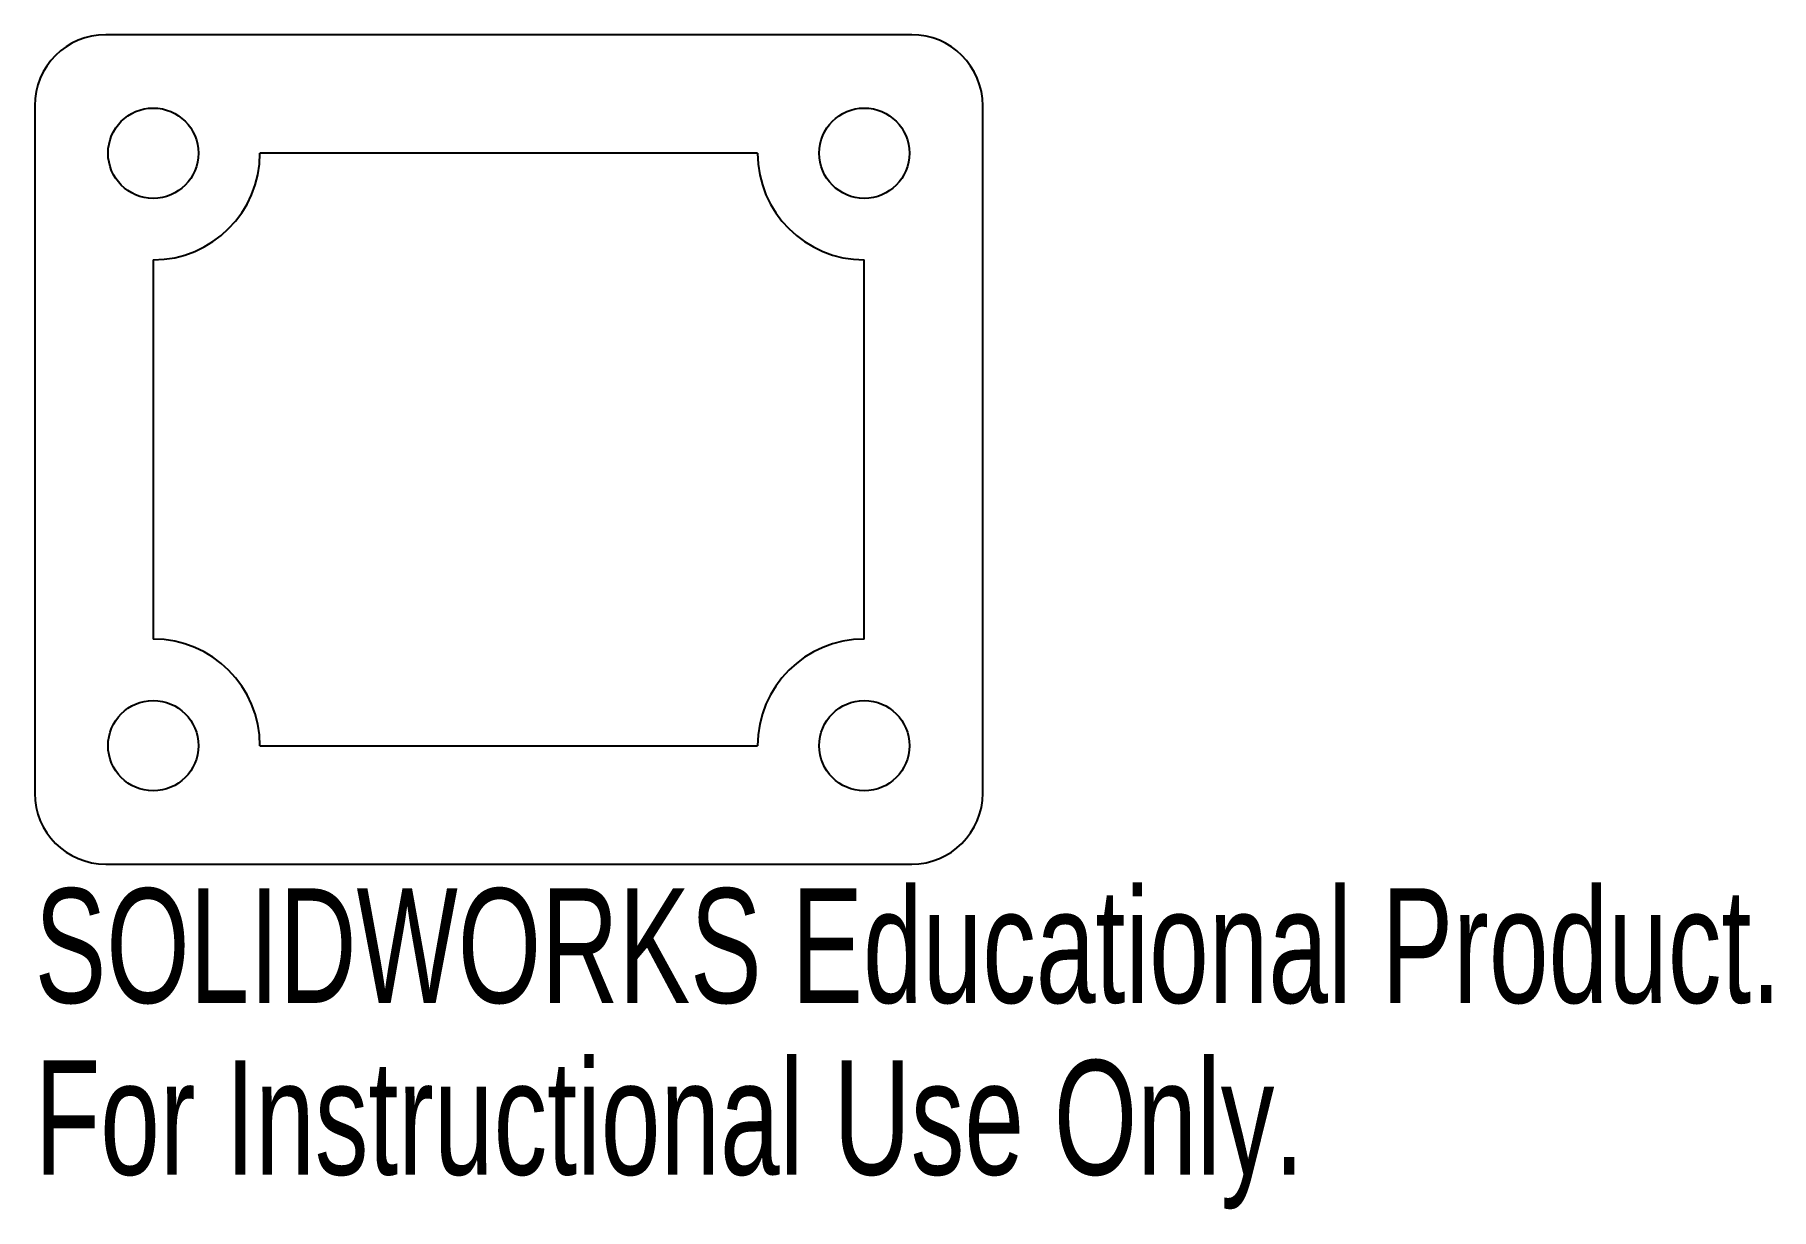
# Model space of a CAD drawing. Header units: millimetres. Extents: x -20 to 53.3, y -32.1 to 17.5.
import ezdxf

# ---------------------------------------------------------------- set-up
doc = ezdxf.new("R2010")
doc.units = ezdxf.units.MM
doc.styles.add('SLDTEXTSTYLE0', font='TXT', dxfattribs={"width": 0.7})

msp = doc.modelspace()

# ---------------------------------------------------------------- linework, layer by layer
at = {"color": 7, "linetype": 'Continuous', "lineweight": 25}
for p, q in [((17, 17.5), (-17, 17.5)), ((-20, 14.5), (-20, -14.5)), ((20, -14.5), (20, 14.5)), ((10.5, 12.5), (-10.5, 12.5)), ((-15, 8), (-15, -8)), ((15, -8), (15, 8)), ((-10.5, -12.5), (10.5, -12.5)), ((-17, -17.5), (17, -17.5))]:
    msp.add_line(p, q, dxfattribs=at)
for centre in [(-15, 12.5), (15, 12.5), (-15, -12.5), (15, -12.5)]:
    msp.add_circle(centre, 1.905, dxfattribs=at)
for centre, radius, start, end in [((-17, 14.5), 3, 90, 180), ((17, 14.5), 3, 0, 90), ((-15, 12.5), 4.5, 270, 0), ((15, 12.5), 4.5, 180, 270), ((-15, -12.5), 4.5, 0, 90), ((15, -12.5), 4.5, 90, 180), ((-17, -14.5), 3, 180, 270), ((17, -14.5), 3, 270, 0)]:
    msp.add_arc(centre, radius, start, end, dxfattribs=at)

# ---------------------------------------------------------------- texts
at = {"color": 7, "linetype": 'Continuous', "char_height": 4.83362, "attachment_point": 1, "style": 'SLDTEXTSTYLE0'}
for s, insert in [('SOLIDWORKS Educational Product.', (-20, -18.52)), ('For Instructional Use Only.', (-20, -25.77))]:
    msp.add_mtext(s, dxfattribs=dict(at, insert=insert))

doc.saveas('drawing.dxf')
